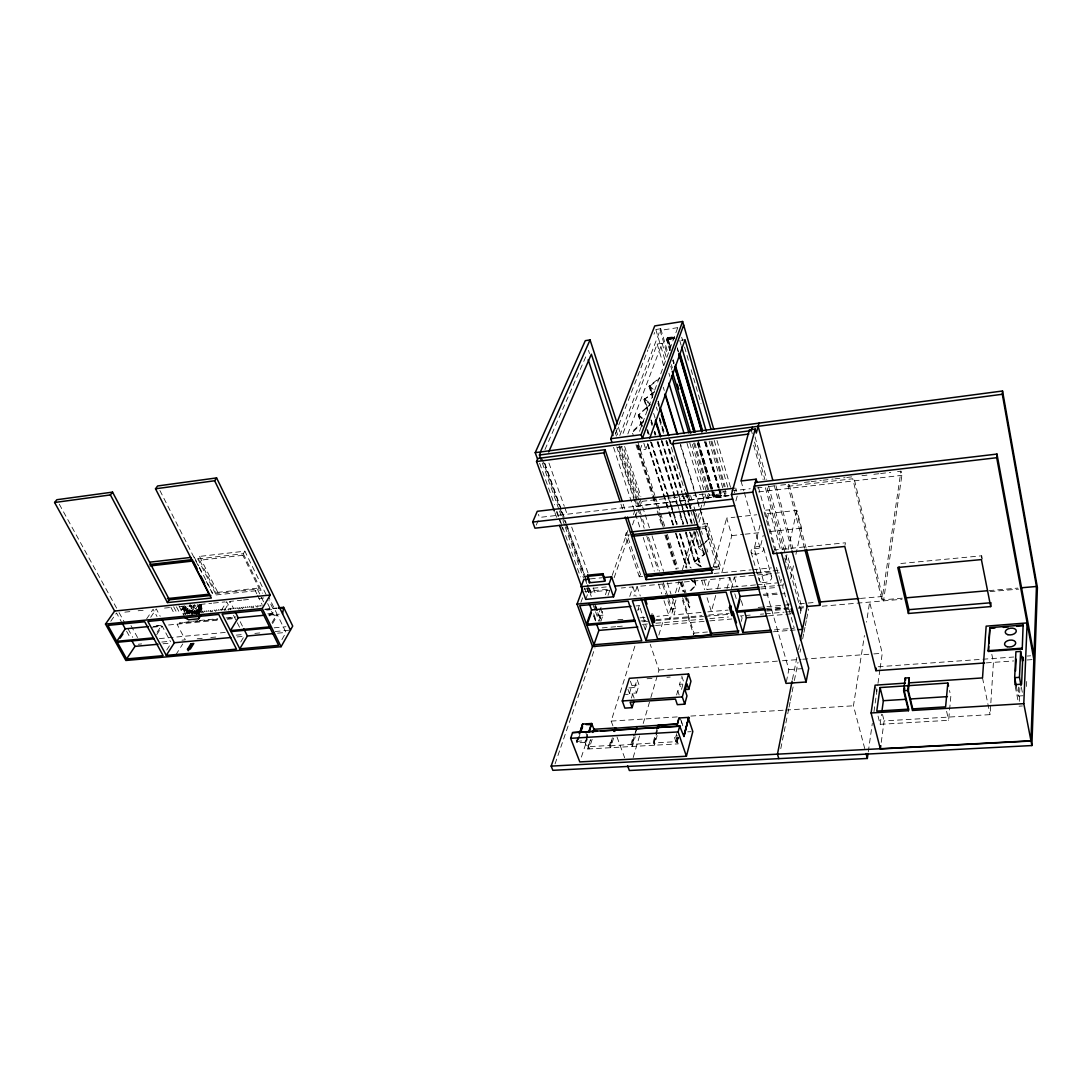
<?xml version="1.0" encoding="UTF-8"?>
<svg xmlns="http://www.w3.org/2000/svg" width="1092" height="1092" viewBox="0 0 1092 1092"><rect width="100%" height="100%" fill="white"/><g stroke="black" fill="none" stroke-linecap="round" stroke-linejoin="round"><path stroke-width="0.75" stroke-dasharray="5 3.75" d="M189.803 613.158L192.315 610.674L189.134 613.936L188.616 612.325L190.117 609.991L186.746 612.871L186.5 611.22L188.015 608.899L185.872 608.954L184.357 611.274L184.644 609.773L182.2 609.159L182.774 607.548L180.753 606.975L182.091 606.251M191.823 612.967L192.042 612.202L192.793 612.858M193.844 612.762L194.062 611.998L194.813 612.667M195.877 612.557L195.85 610.742L198.075 611.834L198.021 609.882L200.013 610.674L199.194 608.735L201.119 609.254L199.713 607.725L201.706 607.357L199.972 606.06L201.61 605.214L200.641 604.558C195.059 607.452 202.757 609.909 198.225 610.059C202.293 612.694 195.059 609.882 198.526 613.008M203.999 611.738L204.218 610.974L204.968 611.643M206.033 611.534L206.251 610.769L207.002 611.438M208.067 611.329L208.285 610.565L209.05 611.233M218.304 610.305L218.523 609.541L219.274 610.21M220.352 610.1L220.57 609.336L221.335 610.005M222.399 609.896L222.631 609.118L223.382 609.8M230.644 609.077L230.876 608.299L231.627 608.967M232.705 608.858L232.937 608.094L233.702 608.763L229.962 601.392L241.81 600.177M234.78 608.654L235.012 607.875L235.763 608.558M236.855 608.449L237.087 607.671L238.425 609.077M1026.494 686.458L1026.821 678.419M245.154 607.616L245.4 606.838L246.15 607.521M1019.286 701.351L1019.928 686.882M247.242 607.411L247.475 606.633L248.239 607.302M249.331 607.193L249.563 606.415L250.314 607.097M1022.986 695.74L1018.222 696.041L1018.659 686.267M259.787 606.156L260.032 605.364L260.783 606.046M261.889 605.937L262.135 605.159M881.244 742.369L884.124 720.897L990.103 714.632L990.744 704.517M990.853 702.825L993.433 662.366L991.782 654.135M192.315 610.674L193.298 612.257L194.458 610.892L196.041 612.312M981.503 558.326L981.694 555.801L898.293 563.745M878.036 716.052L880.138 724.324L948.634 720.311L950.818 696.409L949.494 690.458M186.541 612.748L188.015 608.899M269.396 614.264L272.741 613.936L273.341 609.445L268.973 600.477M880.138 724.324L881.517 714.209M868.29 751.787L872.317 723.395M873.969 711.711L877.75 684.998M877.995 683.333L879.879 669.969M880.125 668.304L882.254 653.275L869.655 602.074L866.516 622.153M897.569 471.553L900.955 471.157L901.883 475.334L883.524 600.873L853.767 477.122M902.333 598.17L881.954 599.945L900.955 471.157M864.741 748.58L853.453 705.787L864.427 635.53M184.166 611.124L186.145 607.452L183.865 607.002L184.084 606.237M845.003 545.236L845.454 542.779L774.091 550.013M780.78 748.662L787.414 715.41M787.741 713.758L788.738 708.763M789.079 707.097L790.062 702.115M790.403 700.45L794.048 682.159M794.375 680.507L798.02 662.216M800.013 652.238L800.682 648.921M802.661 638.943L803.657 633.961M803.999 632.295L804.981 627.299M805.323 625.648L806.319 620.652M806.647 618.987L808.64 609.022M792.451 679.497L797.119 656.265M798.443 649.617L799.781 642.983M786.349 681.858L788.847 669.628L754.19 548.662L760.155 524.747M800.34 613.486L801.678 606.947L787.346 554.613M788.206 606.551L788.915 603.262M790.608 578.91L793.447 565.82M795.932 554.381L801.624 528.214L796.873 510.36L765.123 513.854M783.442 583.647L782.718 586.909L794.28 628.241L772.699 630.029M780.712 582.555L781.449 579.279M785.858 559.582L787.687 551.378M788.055 549.74L796.873 510.36M804.545 548.28L788.028 486.295L788.793 483.019M741.263 621.389L742.069 618.113L741.099 614.878M754.19 548.662L760.087 548.061L763.212 535.298M767.13 519.342L769.478 509.773L763.731 510.414M731.381 588.492L734.302 577.177L755.978 575.102M726.972 588.902L729.934 577.6L637.086 586.486L633.947 596.027M188.93 606.005L190.923 606.879L189.79 605.227M191.059 606.702L191.469 605.678L190.458 604.709M715.738 595.386L711.397 611.547L706.524 595.904M717.485 588.929L720.092 579.224M721.826 572.768L731.831 535.599L726.685 518.086L735.039 517.171M677.968 737.537L676.235 743.993L678.323 737.1M678.46 737.441L676.699 743.966L674.01 736.131L677.34 735.68M676.685 733.688L675.798 736.936L678.187 743.87L587.592 749.003L585.012 742.232L587.646 734.247M677.231 736.813L675.921 741.686L654.135 742.929L654.422 745.222L657.152 735.585M714.618 569.382L719.642 568.891L720.433 565.956L707.643 523.6L700.873 524.337M735.899 500.873L737.196 496.123M734.466 492.792L735.339 489.639M676.603 694.976L677.75 690.84L682.172 690.54M681.804 676.207L683.633 681.736L681.408 689.844L679.552 684.315L681.353 677.832M682.664 597.774L694.007 633.114L693.584 634.67L680.671 594.498M755.555 584.916L706.933 589.448L710.073 578.105M713.226 566.748L726.685 518.086M654.135 742.929L656.893 733.223M728.569 495.836L725.211 496.218L726.549 491.482L721.484 492.069M612.394 737.796L609.896 745.85L653.002 742.997L657.097 728.582M657.439 730.412L653.767 743.352L653.002 742.997M720.979 496.41L713.731 496.45L711.861 489.735M684.561 596.491L689.516 607.835L690.103 605.773L686.472 594.417M691.304 590.444L695.904 585.435L694.676 579.511M703.193 544.594L709.227 538.806L680.575 444.267M713.813 493.079L714.782 496.328L721.594 495.55L714.1 495.195L712.653 490.308M719.642 568.891L706.811 526.494L707.643 523.6M699.467 566.352L694.594 562.08L685.776 531.872M694.881 561.097L704.19 554.258L698.784 547.706L694.553 532.336M718.673 488.998L721.048 497.461L713.458 497.406L697.542 443.502M713.731 496.45L720.597 495.522L714.1 495.195M633.183 757.548L640.335 733.237M643.202 723.505L650.368 699.18M650.846 697.556L658.967 669.997L650.218 644.307M712.503 494.881L713.035 493.052M701.009 612.462L673.887 614.851L675.716 608.626L671.512 595.672M687.018 443.352L703.658 498.703L708.353 498.17L709.745 493.434L714.796 492.847M636.472 728.623L631.722 744.607L632.391 746.464L635.257 736.813M632.186 744.184L635.039 734.616M635.517 733.019L636.936 728.227M675.934 599.986L670.16 619.423L663.813 600.136M678.337 591.891L681.231 582.173M685.558 567.594L696.628 530.343M699.03 522.235L701.924 512.517M703.849 506.033L705.296 501.173M673.641 599.126L668.795 615.301L656.92 616.338M675.511 592.847L678.951 581.326M682.336 570.01L693.461 532.787M697.815 518.25L705.077 493.98L696.6 494.963M630.958 744.253L633.81 734.684M658.831 635.08L662.585 622.672M636.568 692.97L639.025 684.93L637.114 679.47L634.643 687.496L636.568 692.97L629.415 693.461L627.463 688.015M631.394 698.075L632.65 693.98L625.443 694.471M629.415 693.461L631.899 685.435L630.384 681.176M645.304 629.552L646.314 626.33L639.666 606.77L638.629 609.964M590.24 740.362L588.165 746.696L609.309 745.495L611.288 739.12M610.36 745.427L612.339 739.079M613.581 738.083L610.592 747.706L609.309 745.495M612.926 725.866L611.165 721.089L634.971 645.85M637.728 610.414L639.27 605.623L638.219 602.497M592.151 739.311L589.025 748.921L586.104 741.263L588.206 734.875M587.605 749.003L590.745 739.393M585.025 742.232C572.863 743.939 574.883 740.308 585.708 741.045L587.81 734.657M581.394 757.084L587.196 739.393M642.628 576.453L639.27 576.781L640.226 573.887M629.756 596.409L632.91 586.882L621.321 588.001M576.631 741.823L578.255 736.977M576.835 741.564L578.446 736.786M576.904 742.519L579.606 734.438M579.934 734.711L577.286 742.683L576.18 739.83M555.064 763.881L594.976 647.856M599.112 620.952L602.456 611.343M608.012 595.345L609.691 590.54M614.141 577.723L629.169 534.507M632.5 524.897L638.069 508.899M600.736 608.735L603.016 615.137L600.887 621.28L597.461 611.684M633.469 514.509L636.281 506.483L640.827 505.965L642.437 501.283L671.211 497.925M603.016 615.137L598.129 615.574L601.501 605.951M605.418 594.717L607.671 588.301M612.162 575.47L627.859 530.548M639.27 576.781L625.361 535.339L626.371 532.486L640.649 575.006M638.574 445.427L640.048 450.054L645.782 449.303L648.061 442.956M585.721 599.399L588.329 592.219L587.196 589.052M640.048 450.054L642.342 443.693M580.876 602.511L582.596 597.788M639.543 431.299L678.391 325.935M641.768 426.344L638.192 415.015L650.095 404.204L643.952 399.631L654.354 391.905L648.989 386.213L658.94 378.446M669.942 350.737L666.557 339.325L674.46 337.988L666.966 338.261L674.092 337.21L667.253 337.469L670.051 347.311M667.253 337.469L673.627 337.032M627.845 433.947L662.093 343.27L657.166 344.035L622.577 434.643M619.778 435.449L660.728 328.733L655.814 329.511L653.985 334.22M615.615 433.101L647.897 349.918M648.498 348.348L651.542 340.499M536.268 525.102L538.206 520.488M544.949 449.563L586.622 354.941M191.66 610.524L190.636 611.602L190.117 609.991M281.913 639.612L285.995 632.418L277.518 615.028L269.082 615.861M272.031 622.59L277.013 614.018L268.919 597.406M272.536 623.614L277.518 615.028M240.731 642L244.13 636.295L235.831 637.059M263.582 601.815L256.92 588.233L255.351 590.827L256.825 593.843M224.706 609.855L229.962 601.392M221.376 610.196L226.658 601.719L230.453 609.24M266.052 594.498L244.895 551.173L199.549 556.415L197.87 558.954L216.148 594.922L217.786 592.342L256.92 588.233M197.87 558.954L243.27 553.726L244.895 551.173M175.867 654.777L182.76 643.939M200.245 609.513L201.733 607.179M200.218 609.691L201.706 607.357M198.403 613.117L201.201 609.104M198.239 615.301L202.334 608.872L200.382 605.077M194.908 612.953L196.396 610.619M194.553 613.895L196.055 611.561M198.485 608.394L199.972 606.06M197.584 610.155L196.082 612.489L197.447 612.748M195.714 613.622L198.021 609.882M198.362 609.582L200.846 605.459M197.406 611.452L199.713 607.725M198.444 607.862L200.109 607.548L201.57 605.023M196.533 613.308L198.021 610.974M199.427 608.899L201.61 605.214M196.587 614.168L198.949 610.414M199.331 609.732L200.832 607.398M198.061 612.216L200.532 608.38M191.223 613.827L192.724 611.493M192.329 613.199L193.83 610.878M191.796 614.591L193.775 611.629M192.015 614.619L194.458 610.892M196.765 615.315L193.461 608.967L195.877 608.722L198.512 604.599L202.457 612.216M193.584 613.991L195.086 611.67M200.068 607.357L198.157 606.579L199.659 604.245M194.362 613.076L195.85 610.742M189.994 613.922L188.752 613.267L190.281 610.81M189.134 613.936L190.636 611.602M193.134 607.425L194.253 605.678M202.334 608.872L192.41 609.868L189.366 614.018M166.721 650.054L170.338 644.43M193.461 608.967L195.946 605.132M186.418 611.984L187.92 609.65M186.746 612.871L188.93 610.21M187.428 612.544L189.476 609.705M184.152 609.295L185.654 606.975M184.302 610.414L186.145 607.452M184.357 611.274L186.691 608.817M185.19 611.138L187.428 608.503M187.728 613.69L183.756 606.115L181.081 610.223L183.47 609.991L185.968 606.142M182.2 609.159L184.644 605.76M182.35 609.336L183.865 607.002M183.265 609.404L184.78 607.084M157.111 632.254L161.712 625.279L153.426 626.085M156.729 634.643L162.244 626.262L170.489 641.632M150.682 617.267L156.279 608.927L160.21 616.284M146.574 618.987L153.112 609.254L157.016 616.53M110.77 621.266L116.53 612.994L121.308 621.635M191.428 606.128L189.776 606.115M690.117 590.717L695.672 584.943L694.143 580.07M643.133 422.154L632.882 432.009L634.343 434.712M642.383 426.262L638.806 414.933L650.313 404.641M704.982 553.671L699.685 547.624L702.019 545.604M699.03 546.86L704.135 542.833M705.405 541.823L709.227 538.806M652.429 394.144L649.931 386.077L660.059 378.132M690.69 532.978L701.201 566.912L695.317 561.506L704.831 554.19M647.774 408.817L644.744 399.071L655.214 391.318L649.931 386.077M677.763 327.641L660.087 330.426L667.376 354.9M670.406 346.423L667.99 338.274L673.709 337.387M674.815 338.042L667.635 339.162L674.528 338.82L666.557 339.325M681.08 340.335L685.039 339.721M672.904 497.734L683.06 496.546M684.752 496.355L694.908 495.167M731.572 490.895L750.204 488.725M756.974 487.933L762.052 487.346M768.836 486.554L773.914 485.954M780.684 485.162L785.776 484.575M792.546 483.783L797.624 483.196M804.408 482.405L809.486 481.818M811.179 481.613L821.334 480.425M823.04 480.234L833.196 479.047M834.889 478.856L845.058 477.668M846.75 477.463L855.213 476.481M861.997 475.689L867.075 475.102M873.846 474.31L878.937 473.723M880.63 473.518L890.785 472.331M788.028 486.295L852.756 478.774L881.954 599.945M728.173 495.413L639.175 505.692L619.642 445.823M758.531 491.905L901.883 475.334M729.169 495.509L539.503 517.417L538.383 514.359M736.718 516.98L756.77 514.769M625.361 535.339L628.692 534.984M701.828 527.027L706.811 526.494M701.951 528.746L705.309 528.392L717.171 567.458L713.84 567.785M731.831 535.599L743.461 534.357M745.126 534.193L761.738 532.432M770.051 531.545L801.624 528.214M216.148 594.922L261.125 590.212M124.843 612.148L131.504 611.465M138.152 610.783L144.799 610.1M164.551 608.08L171.185 607.398M179.457 606.551L183.756 606.115M200.177 604.436L211.752 603.248M213.418 603.084L224.993 601.897M243.502 599.999L250.286 599.303M258.749 598.443L263.827 597.925M195.891 611.807L197.434 613.185M230.821 609.841L228.815 608.503L228.76 610.046L226.549 608.735L226.699 610.251M264.987 609.159L276.863 607.971M264.742 609.568L276.617 608.394M266.68 610.1L273.341 609.445M590.335 578.897L601.788 577.777M713.758 566.625L720.433 565.956M197.707 620.693L179.252 623.082L217.649 619.328M199.372 620.529L217.745 618.727M226.085 617.922L236.104 616.939M267.813 613.827L272.823 613.335M227.668 618.345L236.008 617.526M268.591 614.837L277.013 614.018M153.385 626.467L161.821 625.648M168.577 624.993L220.584 619.915M227.286 619.26L233.988 618.604M269.178 615.178L279.238 614.195M152.307 627.231L162.244 626.262M714.127 573.45L751.187 569.847M752.879 569.683L771.416 567.881M584.22 589.079L606.278 586.95M755.637 572.563L779.401 570.27M756.933 573.327L772.14 571.867M584.903 591.482L608.08 589.27M757.643 574.938L779.306 572.863M588.329 592.219L609.513 590.199M159.432 638.615L225.239 632.432M274.16 627.832L285.981 626.726M757.234 584.752L777.354 582.869M138.288 644.239L141.646 643.925M161.807 642.055L170.215 641.277M181.982 640.185L185.34 639.871L177.013 624.16M197.202 638.765L202.293 638.288M210.77 637.496L215.861 637.032M236.2 635.135L242.984 634.507M254.859 633.401L259.937 632.923M275.198 631.517L288.766 630.248M760.865 587.073L776.043 585.653M777.736 585.503L782.787 585.025M163.008 643.789L171.239 643.038M277.6 633.196L285.995 632.418M760.837 588.929L775.989 587.523M635.981 605.923L639.27 605.623M763.226 594.335L781.449 592.683M763.567 595.522L785.093 593.57M675.716 608.626L670.652 609.077L666.42 596.136M651.282 614.073L652.743 613.95M617.867 619.778L622.959 619.328M639.939 617.84L645.031 617.389M707.793 611.861L728.146 610.073M758.189 607.425L789.202 604.695M799.371 603.808L816.325 602.306M860.414 598.43L882.459 596.491M766.475 608.449L781.517 607.125M766.816 609.65L788.547 607.753M640.867 620.979L645.945 620.529M656.128 619.642L701.938 615.656M708.722 615.055L729.074 613.281M766.407 610.032L788.451 608.107M798.634 607.22L805.759 606.592M988.929 590.622L1017.785 588.097M647.652 621.389L642.56 621.826L645.29 629.852M656.115 620.652L703.576 616.53M705.268 616.379L729.511 614.264M766.68 611.029L788.697 609.118M798.47 608.271L803.93 607.794M822.194 606.21L902.033 599.262M990.021 591.605L1018.781 589.107M602.238 627.886L615.642 626.726M617.321 626.576L625.702 625.852M642.465 624.406L647.501 623.969M655.883 623.245L703.071 619.178M709.814 618.591L728.378 616.994M740.185 615.97L743.556 615.683M745.235 615.533L753.671 614.81M760.428 614.223L763.799 613.936M765.478 613.786L784.042 612.189M785.721 612.039L790.785 611.602M655.514 625.539L708.135 621.034M709.827 620.884L731.886 618.987M768.468 615.847L790.553 613.95M694.007 633.114L707.439 631.995M773.382 631.763L788.561 630.507M790.253 630.371L795.317 629.961M658.967 669.997L780.753 660.878M782.445 660.756L801.05 659.363M802.743 659.227L872.098 654.04M873.791 653.917L882.254 653.275M647.037 678.746L652.006 678.391M666.912 677.299L670.215 677.054M667.99 338.274L674.911 337.783M788.847 669.628L803.767 668.536M878.159 666.748L1013.676 657.015M1027.231 656.046L1030.616 655.801M631.899 685.435L639.025 684.93M628.896 687.905L634.643 687.496M679.552 684.315L682.5 684.097M986.308 662.871L1013.649 660.933M1027.067 659.977L1032.186 659.609M611.165 721.089L677.245 716.912M690.799 716.065L783.988 710.182M785.68 710.073L853.453 705.787M1019.068 706.169L1022.399 705.964M687.728 731.845L691.127 731.64M714.782 496.328L721.321 496.491L719.478 489.68M197.283 604.722L199.317 605.296L198.157 606.579M644.744 399.071L649.467 402.784M638.806 414.933L644.635 420.079M188.752 613.267L187.797 612.626L187.319 614.195L185.79 612.83L185.968 614.332M217.226 610.414L216.271 609.759L215.766 611.343L214.223 609.964L213.718 611.547L212.176 610.169L212.339 611.684M244.076 607.725L243.106 607.07L242.574 608.667L241.032 607.275L241.168 608.804M258.681 606.265L257.726 605.596L257.18 607.207L255.637 605.814L255.078 607.411L253.535 606.019L253.672 607.562M638.192 415.015L644.048 420.611L631.858 431.886L633.196 434.793M691.55 579.634L696.205 584.397M689.803 578.501L695.672 584.943M682.8 725.743L681.108 720.42M185.312 614.4L183.77 613.022L183.947 614.523M203.522 612.571L202.184 611.179L202.143 612.708L199.945 611.397L200.123 612.912M199.454 612.981L197.911 611.602L198.089 613.117M211.671 611.752L210.333 610.36L210.292 611.889M226.03 610.319L224.693 608.913L224.638 610.455M240.499 608.872L239.162 607.466L239.093 609.008M252.989 607.63L251.651 606.21L251.583 607.766M59.282 504.19L118.25 611.124M119.069 612.598L124.802 623M128.078 628.937L132.733 637.373M126.59 631.19L130.398 638.097M130.999 625.607L137.551 637.537M173.655 606.783L177.587 614.223M170.871 607.248L174.679 614.441M178.897 605.746L184.398 616.543M176.454 606.824L180.33 614.195M183.47 609.991L186.787 616.311M189.776 604.832L192.41 609.868M195.877 608.722L199.167 615.069M194.185 557.029L198.758 565.997M199.522 567.499L212.462 592.901M159.91 490.513L198.526 566.298M199.304 567.813L203.167 575.388M206.251 581.449L213.199 595.099M199.549 556.415L217.786 592.342M240.185 621.676L243.066 627.395M233.497 615.246L236.527 621.266M237.292 622.768L239.571 627.272M686.295 598.198L690.103 605.773M257.575 595.358L262.025 604.422M243.27 553.726L262.585 593.188M267.663 603.562L272.741 613.936M585.38 731.626L587.141 736.24M617.035 737.032L624.665 757.766M554.927 512.626L556.647 517.417M542.301 463.008L558.899 509.377M559.473 510.974L562.339 518.973M562.912 520.57L564.632 525.375M565.206 526.972L583.538 578.146M586.977 587.742L589.83 595.741M593.27 605.337L594.99 610.141M595.563 611.738L599.003 621.334M539.639 463.24L554.6 504.873M556.893 511.274L562.066 525.689M562.653 527.286L580.48 576.931M584.507 588.138L587.387 596.15M593.707 613.759L596.587 621.771M556.538 511.957L558.271 516.762M558.845 518.372L560.578 523.177M561.152 524.774L562.871 529.579M593.98 616.134L595.713 620.952M593.557 615.547L595.686 621.485M544.812 463.158L566.038 522.549M566.611 524.16L585.53 577.136M589.543 588.37L592.41 596.396M595.85 606.033L601.01 620.474M544.376 463.144L560.933 509.473M561.506 511.07L564.359 519.055M564.933 520.652L566.639 525.443M567.212 527.04L588.329 586.131M588.902 587.728L591.755 595.713M595.181 605.296L596.901 610.087M542.096 458.913L564.973 522.85M565.547 524.46L584.411 577.204M584.984 578.801L586.704 583.606M587.264 585.203L591.277 596.382M594.703 605.978L598.129 615.574M632.65 693.98L634.111 698.088M548.935 463.049L564.305 506.278M564.878 507.876L567.717 515.874M571.703 527.081L588.219 573.505M593.338 587.919L596.191 595.918M632.91 586.882L636.09 596.259M637.086 586.486L640.281 595.959M680.398 718.645L682.896 726.276M677.75 690.84L679.142 695.003M623.191 504.19L625.852 512.203M620.952 504.204L623.628 512.23M613.554 447.351L640.008 527.764M643.174 537.414L654.285 571.184M658.517 584.043L661.697 593.693M588.479 350.368L589.53 353.603M615.41 432.882L616.461 436.118M618.918 446.669L636.363 500.027M636.882 501.651L642.164 517.826M642.697 519.437L645.345 527.518M648.512 537.223L659.609 571.184M663.308 582.5L668.072 597.065M668.591 598.675L673.887 614.851M634.124 497.502L617.717 447.365L623.041 446.669L639.38 496.874M634.657 499.112L637.305 507.207M637.837 508.817L644.184 528.228M646.833 536.308L657.957 570.27M662.721 584.821L665.888 594.526M616.734 446.833L636.281 506.483M618.345 427.054L620.966 435.121M624.638 446.41L640.867 496.437M639.898 498.498L644.635 513.076M645.167 514.687L649.385 527.654M652.02 535.749L663.608 571.375M667.294 582.718L670.979 594.048M616.093 430.084L617.676 434.93M621.362 446.218L638.724 499.508M639.243 501.119L640.827 505.965M637.769 441.769L654.859 495.358M655.377 496.969L660.046 511.588M660.564 513.213L664.714 526.207M667.308 534.329L678.187 568.427M682.323 581.422L685.953 592.792M637.578 445.318L663.54 526.576M666.147 534.698L677.054 568.823M681.203 581.831L684.834 593.202M685.353 594.826L689.516 607.835M637.018 444.922L653.016 494.976M653.535 496.587L656.115 504.654M659.732 515.956L663.335 527.259M665.929 535.339L676.767 569.246M680.889 582.159L683.988 591.85M635.994 444.799L652.006 494.826M652.525 496.437L655.104 504.504M657.179 510.96L662.339 527.095M664.919 535.176L675.771 569.068M679.907 581.968L683.005 591.659M643.83 443.134L645.782 449.303M647.993 444.075L668.946 510.455M669.451 512.066L673.532 525.02M676.085 533.114L686.813 567.117M638.37 414.537L641.946 425.866M647.556 443.666L663.39 493.843M663.909 495.454L668.495 510.019M669.014 511.643L673.6 526.207M676.166 534.302L686.882 568.29M647.379 444.157L668.345 510.524M668.85 512.134L672.931 525.088M675.498 533.183L686.226 567.171M647.692 429.838L649.221 434.712M651.774 442.847L670.679 503.043M671.184 504.668L677.313 524.201M680.384 533.961L691.1 568.127M646.819 429.197L648.361 434.084M650.914 442.219L676.48 523.6M679.552 533.36L690.28 567.54M694.375 580.562L695.904 585.435M647.119 430.371L648.129 433.633M650.695 441.769L667.048 493.83M667.567 495.454L670.119 503.589M670.625 505.227L672.167 510.1M672.672 511.725L676.767 524.747M679.825 534.507L690.048 567.048M651.323 420.188L652.333 423.437M654.859 431.558L655.869 434.807M657.889 441.305L677.108 503.03M677.613 504.654L683.688 524.146M686.213 532.268L695.317 561.506M644.294 398.73L647.829 410.087M650.873 419.833L652.388 424.706M654.408 431.203L655.418 434.452M657.957 442.56L678.692 509.145M679.197 510.769L683.237 523.75M643.952 399.631L646.996 409.377M651.037 422.372L652.06 425.621M654.081 432.118L655.091 435.367M657.125 441.864L672.822 492.219M673.327 493.843L676.357 503.589M679.907 514.96L682.95 524.706M685.476 532.828L694.594 562.08M653.658 413.404L655.159 418.25M662.162 440.868L678.187 492.574M678.678 494.198L681.19 502.279M681.681 503.89L683.183 508.736M683.688 510.36L688.192 524.897M661.329 440.212L680.876 503.248M681.367 504.873L687.387 524.269M689.898 532.35L700.409 566.298M661.615 441.373L687.155 523.791M689.666 531.872L700.19 565.806M704.176 580.534L706.933 589.448M701.651 580.262L704.572 589.639M656.401 407.07L657.398 410.305M659.882 418.386L664.864 434.534M666.857 440.991L682.282 491.072M684.261 497.543L687.742 508.845M688.247 510.455L692.232 523.382M694.717 531.463L699.685 547.624M649.276 385.421L652.265 395.099M659.227 417.704L664.209 433.852M666.202 440.308L682.118 491.973M682.609 493.584L685.093 501.665M685.599 503.275L691.564 522.645M648.989 386.213L652.47 397.515M659.445 420.12L663.922 434.657M665.915 441.113L681.858 492.806M682.35 494.417L686.827 508.954M687.332 510.565L691.318 523.491M693.802 531.558L698.784 547.706M688.588 495.618L691.55 505.309M658.189 401.064L659.186 404.313M670.147 440.021L671.635 444.894M687.073 495.222L689.052 501.719M689.557 503.344L691.045 508.217M658.026 401.556L659.513 406.429M669.478 438.902L671.471 445.399M685.913 492.478L688.902 502.224M689.393 503.849L690.895 508.722M657.834 403.276L658.831 406.524M668.795 438.984L684.752 490.936M685.244 492.56L688.233 502.306M688.738 503.931L690.24 508.79M690.731 510.414L694.717 523.409M697.215 531.531L704.19 554.258M690.594 495.591L692.069 500.436M694.034 506.893L695.522 511.738M696.013 513.349L696.996 516.584M701.433 531.108L702.415 534.343M706.852 548.866L707.834 552.102M663.281 387.223L664.264 390.486M680.343 444.976L694.184 490.622M694.676 492.26L697.146 500.409M697.652 502.047L709.022 539.544M657.166 344.035L663.527 365.192M662.093 343.27L666.953 359.582M692.287 444.362L706.893 493.27M707.384 494.908L708.353 498.17M655.814 329.511L665.506 361.902M668.905 373.232L669.874 376.481M689.762 442.874L704.804 493.079M705.077 493.98L706.251 497.938M729.934 577.6L732.841 587.319M734.793 593.802L737.223 601.91M660.728 328.733L668.017 353.194M671.403 364.605L672.385 367.868M694.703 442.888L709.268 491.81M734.302 577.177L737.182 586.813M741.318 600.723L743.625 608.462M670.788 366.325L671.757 369.601M693.638 443.038L709.213 495.263L726.03 493.311L724.61 488.438M698.866 442.56L713.335 491.441M667.335 337.278L670.229 347.051M698.184 441.468L712.161 488.684M698.116 441.673L714.482 497.283L721.075 497.324L718.645 489.284M666.966 338.261L670.27 349.85M673.163 359.623L674.133 362.885M697.856 442.492L711.315 488.315M666.598 339.216L669.983 350.614M672.89 360.401L673.86 363.663M672.849 360.51L673.819 363.772M697.501 443.625L713.458 497.406M705.841 441.468L719.191 487.387M719.737 488.807L721.594 495.55M705.582 442.315L719 488.042M677.354 347.761L678.405 351.897M704.777 441.659L718.195 487.523M677.368 348.744L678.323 352.006M704.722 441.891L718.167 487.646M679.756 340.54L681.176 345.4M709.117 441.086L725.211 496.218M714.236 440.417L727.886 487.51M681.695 337.291L682.65 340.54M684.534 347.038L688.779 361.643M691.14 369.751L701.064 403.835M711.916 441.168L725.143 486.609M710.892 441.332L724.146 486.814M751.132 552.265L759.322 580.698M717.007 440.499L731.094 489.271M735.776 488.056L736.704 491.291M741.018 480.971L743.816 490.786M744.28 492.424L760.087 548.061M763.595 548.17L771.648 576.658M776.467 567.39L780.289 581.04M758.449 487.387L776.276 551.487M764.195 512.039L774.665 549.672M753.671 445.249L763.117 479.565M765.369 487.742L782.486 549.836M784.738 558.012L787.878 569.451M769.478 509.773L780.794 550.737M755.063 436.882L766.721 479.388M768.509 485.94L786.895 552.989M751.405 430.589L752.306 433.865M754.558 442.055L764.905 479.716M767.157 487.906L800.914 610.728M774.173 485.271L791.973 550.791M775.948 485.626L792.901 548.143M789.229 484.643L806.128 548.184M875.511 686.8L877.149 693.297M882.472 714.4L884.124 720.897M946.614 711.342L948.634 720.311M982.513 677.914L990.103 714.632M981.694 555.801L982.336 559.036M1016.283 686.022L1018.222 696.041M1015.219 686.281L1018.113 701.201M1021.375 687.373L1022.344 692.396M194.581 604.531A3.317 2.252 31.1 0 1 193.202 606.319L192.479 606.388A3.317 2.252 31.1 0 1 189.476 605.05M192.956 604.941A3.331 2.252 31.1 0 1 192.069 608.067L191.346 608.135A3.331 2.252 31.1 0 1 187.824 606.169M242.874 555.296L199.672 560.251L216.53 593.42L259.35 588.929L242.874 555.296M762.202 582.527A6.497 3.686 -15.4 0 0 771.839 577.613A6.497 3.686 -15.4 0 0 762.434 575.934A6.497 3.686 -15.4 0 0 762.202 582.527M754.026 554.04A6.579 3.631 -15.6 0 0 763.772 549.112A6.579 3.631 -15.6 0 0 754.299 547.529A6.579 3.631 -15.6 0 0 754.026 554.04"/><path stroke-width="1.5" d="M541.154 459.8L539.434 455.009L540.799 451.911L1002.538 390.991L1002.319 394.267L1036.458 586.472L1030.957 741.018L880.357 748.962L871.102 712.98L875.101 685.175L905.309 683.128M592.915 645.44L551.16 766.106L552.852 770.324L1031.885 745.549L1037.4 587.482L1002.538 390.991M1031.885 745.549L1023.791 703.644L1027.135 622.918L986.158 626.166L982.513 677.914L908.667 682.896M1022.248 648.962L1023.122 625.034L989.816 627.654L988.26 650.682L988.424 651.446L1022.248 648.962L1022.098 648.184L988.26 650.682M1021.061 685.708L1019.464 677.354L1020.624 651.405L1015.915 651.747L1014.673 677.668L1016.283 686.022M1015.219 677.832L1014.891 684.629L1021.607 684.193L1022.781 657.002L1023.409 660.291M1015.546 671.048L1016.12 659.172M988.424 651.446L988.751 646.519M988.97 643.229L989.871 630.07M990.69 606.592L990.963 602.743L908.899 609.677L908.421 613.472L990.69 606.592L981.408 559.582L897.774 567.485L908.421 613.472M1033.865 659.486L996.709 457.725L996.982 454.067L755.282 482.555M904.695 687.946L904.312 691.127L908.64 709.131L876.767 711.097L880.07 687.564L947.842 683.032L945.604 706.852L912.721 708.885L912.53 710.455L1023.791 703.644M871.102 712.98L908.462 710.701L908.64 709.131M912.53 710.455L907.739 690.431L909.281 677.75L905.2 678.023L903.63 690.704L908.462 710.701M282.582 613.868L283.633 607.302L292.724 626.085L281.081 646.71L125.867 660.483L105.501 624.092L114.619 611.056L270.243 595.031L214.633 480.767L216.598 477.914L290.458 630.098M880.357 748.962L880.794 745.659M881.981 710.824L883.36 700.709L880.07 687.564M627.6 765.738L629.361 770.515L867.335 758.462L868.044 753.453M984.615 662.981L875.907 670.693L876.275 668.154M800.45 639.666L807.111 606.47L819.778 605.364L820.433 601.951L806.565 549.808M759.008 423.123L756.306 433.06L755.214 429.074L749.412 429.838L731.408 494.608L786.035 683.387L806.087 681.995L808.735 668.181L776.74 553.139M792.109 681.149L777.449 754.163L778.801 758.64M875.907 670.693L844.785 546.464L773.232 553.644L773.805 551.228M771.034 630.166L742.806 632.486L746.382 617.744L744.539 611.561M738.137 590.021L740.048 596.45L736.363 611.083L764.796 608.599M737.127 610.646L739.994 599.249M731.777 615.438L732.172 613.881L729.838 606.169L729.429 607.725L731.777 615.438L733.169 615.315M731.231 606.046L730.835 607.602L729.429 607.725M683.947 735.544L688.752 717.389L683.933 736.472L679.688 726.084L572.577 732.596L570.638 738.315L579.797 761.916L686.404 756.224L692.819 731.544L688.574 718.864M806.087 681.995L752.77 492.137L756.169 479.17L741.018 480.971L755.214 429.074M683.933 736.472L688.752 717.389L679.101 717.963L676.671 726.357M711.015 634.861L698.32 594.471L644.335 599.453L657.739 639.257L711.015 634.861L711.452 633.183L699.289 594.43M688.752 689.339L690.949 681.217L688.574 673.982L629.374 678.323L622.29 700.968L624.87 708.135L632.091 707.657L630.139 702.17L675.457 699.112L677.327 704.668L684.739 704.176L686.977 695.891L685.134 690.335L686.923 683.783L688.752 689.339L685.817 689.543M686.404 756.224L678.105 731.927L679.688 726.084M676.89 726.098L678.883 718.208M684.739 704.176L682.309 696.901L688.574 673.982M751.637 429.757L752.374 427.068M658.258 728.378L659.336 725.088L677.245 723.982M657.097 728.582L658.012 725.375L677.422 724.023M636.95 727.026L636.199 726.712L637.073 726.63M632.091 707.657L633.756 702.183M653.057 622.522L650.764 615.724L652.224 615.601L654.504 622.385L653.057 622.522L653.562 620.857L651.747 615.438M645.945 640.458L632.377 600.791L726.125 592.137L738.451 632.841L645.945 640.458L650.423 625.975L641.359 599.126M613.786 731.162L615.096 727.941L614.4 731.449M614.823 731.135L615.888 727.927L614.769 727.982M693.038 510.169L712.339 573.204L646.109 579.647L647.174 576.33L627.45 517.007M592.82 732.432L593.857 729.265L594.731 730.889M588.861 731.463L591.673 723.491L589.257 731.667M579.333 733.756L582.718 724.023L579.511 733.592M580.685 731.217L582.582 724.064L591.673 723.491L594.744 731.299M580.999 731.517L582.596 726.726M688.096 494.007L672.754 443.898L673.832 440.704L751.405 430.589M588.697 579.06L583.797 579.552L581.149 586.704L585.721 599.399L613.554 596.792L616.038 589.571L611.602 576.794L603.426 577.613M593.939 644.744L579.729 605.65L628.173 601.187L641.782 640.799L593.939 644.744L598.894 630.398L596.764 624.46M613.554 596.792L609.09 583.988L611.602 576.794M587.455 623.778L591.386 612.68M604.75 581.244L605.173 580.057L602.948 573.669L587.592 575.197L587.155 576.385L589.421 582.746L604.75 581.244L602.511 574.856L602.948 573.669M589.339 603.808L591.55 609.964L586.472 624.215L634.643 619.997M649.767 438.192L685.039 339.721L710.933 429.047M589.421 582.746L589.857 581.558M683.674 325.102L642.355 438.52L641.14 434.684L682.623 321.485L654.736 325.921L610.715 438.725L611.97 442.519M771.689 631.899L592.519 646.573L577.04 604.122L582.514 589.243L559.527 525.402M619.887 500.982L603.835 452.825L605.064 449.672L537.919 458.435L536.527 461.547L554.354 511.029M734.588 505.637L534.971 528.187L532.691 522.044L537.264 511.302L734.083 488.247M548.689 451.992L591.373 354.204L615.574 428.46M535.216 452.648L585.298 340.663L590.062 339.912L540.39 451.965L535.216 452.648L537.523 459.063M185.067 617.813L188.602 619.778L198.58 618.795L199.822 616.338M590.799 724.651L586.117 724.556M105.501 624.092L262.244 608.49L270.243 595.031M239.79 648.825L278.651 645.358L261.302 610.21L222.072 614.086L239.79 648.825L247.406 635.994L274.242 633.51M265.206 615.165L238.233 617.799L230.48 630.575L269.533 626.89M187.483 649.29L190.964 643.761L193.789 643.502L190.308 649.03L187.483 649.29L188.247 650.75L191.728 645.208L190.964 643.761M198.58 618.795L201.201 614.659M166.271 655.391L236.486 649.126L218.741 614.427L147.884 621.444L166.271 655.391L174.392 642.738L230.849 637.523M112.544 492.123L110.401 494.922L167.431 602.579L169.369 599.685L112.544 492.123L56.825 499.727L54.6 502.497L114.619 611.056M126.617 658.926L163.118 655.664L144.704 621.758L107.89 625.402L126.617 658.926L134.985 646.382L158.053 644.253M148.471 626.562L125.28 628.828L116.776 641.304L153.426 637.851M120.147 638.124L122.986 633.961M167.431 602.579L211.343 598.034L155.514 488.793L157.589 485.967L216.598 477.914M615.397 728.255L636.513 726.671M637.482 726.603L658.326 725.334M54.6 502.497L110.401 494.922M155.514 488.793L214.633 480.767M610.715 438.725L641.14 434.684M539.434 455.009L1002.319 394.267M536.527 461.547L603.835 452.825M672.754 443.898L748.825 434.029M996.709 457.725L754.354 486.104L773.232 553.644M731.408 494.608L752.77 492.137M150.082 562.134L190.923 557.411M149.959 564.455L192.492 559.568M150.123 565.915L192.137 561.111L209.05 594.212L167.39 598.58M532.691 522.044L732.705 499.126M631.449 531.927L697.488 524.706M632.009 534.616L700.163 527.218M632.896 536.227L700.259 528.938M168.441 599.904L210.824 595.468M587.155 576.385L602.511 574.856M278.556 607.807L283.633 607.302M278.31 608.217L283.401 607.725M645.645 574.515L712.175 567.949M647.652 575.962L712.939 569.546M647.174 576.33L713.253 569.86M581.149 586.704L609.09 583.988M614.769 586.145L753.944 572.727M117.322 642.287L153.972 638.834M230.999 631.586L270.038 627.914M577.04 604.122L759.186 587.223M759.158 589.079L730.534 591.727L742.806 632.486M591.55 609.964L631.039 606.374M740.048 596.45L759.909 594.635M819.723 602.006L858.994 598.553M586.882 625.361L635.039 621.157M736.718 612.271L765.137 609.786M905.732 597.87L987.223 590.758M1021.184 587.796L1036.458 586.472M732.172 613.881L733.565 613.759M653.562 620.857L655.023 620.734M598.894 630.398L637.837 627.054M650.423 625.975L653.821 625.689M746.382 617.744L766.775 615.997M710.373 633.278L738.929 630.917M798.375 629.702L802.511 629.374L781.244 552.375M994.976 628.023L989.98 628.419L989.816 627.654M1003.289 627.368L1008.285 626.985M1016.611 626.33L1021.607 625.934M622.29 700.968L682.309 696.901M1014.673 677.668L1019.464 677.354M903.63 690.704L907.739 690.431M883.36 700.709L905.282 699.317M910.346 698.989L947.447 696.614M593.857 729.265L615.096 727.941M597.201 731.258L572.577 732.596M600.6 731.053L680.425 726.194M570.638 738.315L678.105 731.927M551.16 766.106L1030.971 740.786M658.012 725.375L658.776 725.689M122.099 623.068L125.28 628.828M131.927 640.854L134.985 646.382M161.793 619.219L174.392 642.738M193.257 561.07L197.079 568.55M200.901 576.03L204.723 583.51M235.217 611.834L238.233 617.799M243.789 628.828L247.406 635.994M262.244 608.49L281.081 646.71M587.592 575.197L589.298 579.961M645.399 599.412L646.996 604.176M653.193 615.301L654.558 619.382M605.064 449.672L622.126 500.982M625.238 517.035L646.109 579.647M588.206 359.773L613.035 435.544M590.062 339.912L617.294 423.819M655.664 419.86L660.66 436.022M655.323 420.816L660.332 436.977M655.596 421.976L657.097 426.822M660.182 407.562L668.645 435.162M660.005 408.053L668.481 435.653M661.329 414.632L664.81 426.003M733.019 611.383L736.472 622.781M665.26 393.748L677.613 434.493M665.014 394.43L676.876 433.565M668.905 383.101L684.083 433.579M671.826 375.88L688.875 432.951M677.231 384.179L678.692 389.066M672.235 371.225L690.731 433.251M675.361 365.247L695.167 432.077M675.579 367.772L682.828 392.205M683.865 395.263L693.939 429.661M674.815 366.912L694.157 432.091M674.774 367.035L694.116 432.214M679.988 353.303L702.429 430.234M679.702 354.108L702.142 431.163M679.265 354.286L701.801 431.081M678.801 353.644L701.842 432.091M681.654 347.024L706.278 431.354M682.623 321.485L713.718 429.129M756.169 479.17L757.084 482.459M791.181 608.954L792.533 613.772M758.135 426.303L772.836 480.357M791.973 550.791L807.111 606.47M804.981 549.904L819.778 605.364M866.038 753.521L867.335 758.462M905.2 678.023L905.678 680.002M912.721 708.885L908.408 690.854L909.281 677.75M899.044 567.021L908.899 609.677M947.842 683.032L948.511 685.994M1020.624 651.405L1022.508 661.37M1023.122 625.034L1023.272 625.798M996.982 454.067L1034.001 655.555M1007.861 634.67A5.583 3.344 -8.7 0 0 1016.311 631.08A5.583 3.344 -8.7 0 0 1008.148 628.815A5.583 3.344 -8.7 0 0 1007.861 634.67M1007.193 646.71A5.624 3.399 -8.6 0 0 1015.724 643.079A5.624 3.399 -8.6 0 0 1007.493 640.745A5.624 3.399 -8.6 0 0 1007.193 646.71"/></g></svg>
